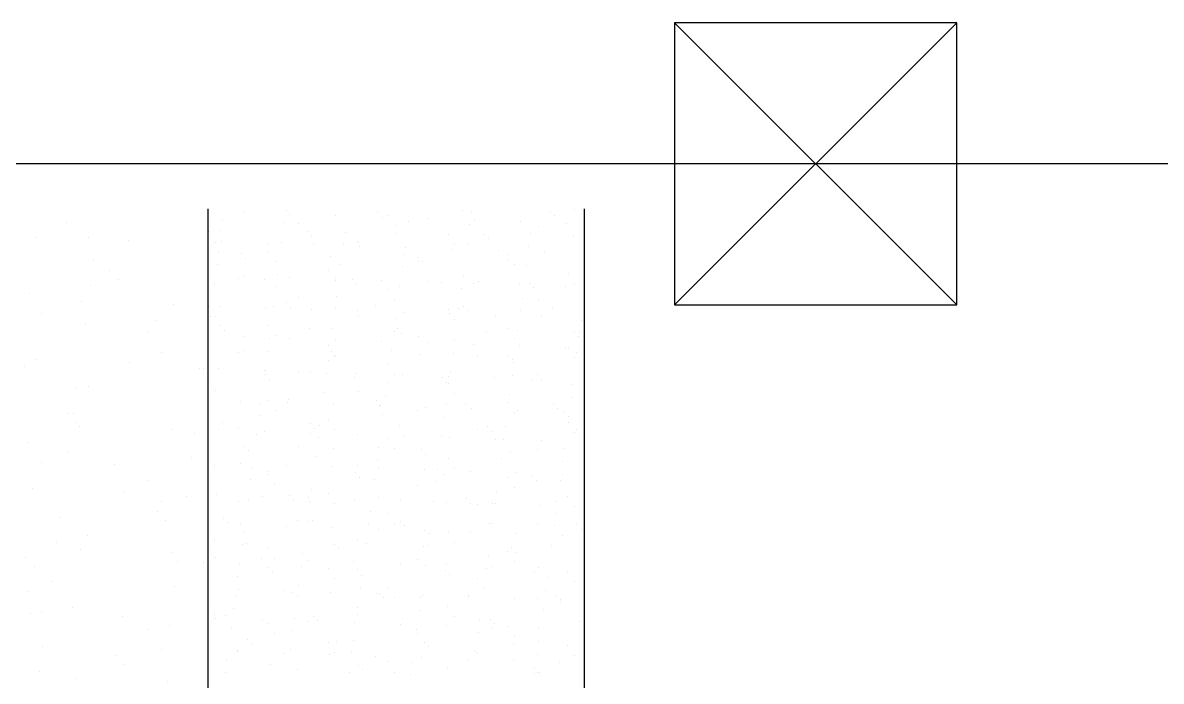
# Model space of a CAD drawing. Extents: x 33 to 1815, y -14679 to 245.
# Drawn here: x 36.064 to 37.273, y 10.142 to 10.842 of the extents above; entities that cross this region are included whole.
import ezdxf

# ---------------------------------------------------------------- set-up
doc = ezdxf.new("R2010")
doc.units = 0
doc.header["$MEASUREMENT"] = 0
for name, color, linetype in [('HACHURA', 1, 'CONTINUOUS'), ('LINVISTA', 13, 'CONTINUOUS'), ('PILAR', 5, 'CONTINUOUS'), ('VARANDA', 1, 'CONTINUOUS')]:
    doc.layers.add(name, color=color, linetype=linetype)

msp = doc.modelspace()

# ---------------------------------------------------------------- linework, layer by layer
at = {"layer": 'HACHURA', "ltscale": 0.35}
for p, q in [((36.6503, 10.6442), (36.6503, 10.6442)), ((36.6241, 10.6417), (36.6241, 10.6417)), ((36.6284, 10.637), (36.6284, 10.637)), ((36.6113, 10.6261), (36.6113, 10.6261)), ((36.6412, 10.6288), (36.6412, 10.6288)), ((36.6486, 10.6149), (36.6486, 10.6149)), ((36.6177, 10.5982), (36.6177, 10.5982)), ((36.6434, 10.5758), (36.6434, 10.5758)), ((36.6061, 10.5606), (36.6061, 10.5606)), ((36.6404, 10.5623), (36.6404, 10.5623)), ((36.6502, 10.5651), (36.6502, 10.5651)), ((36.6112, 10.547), (36.6112, 10.547)), ((36.6263, 10.5385), (36.6263, 10.5385)), ((36.6153, 10.5296), (36.6153, 10.5296)), ((36.657, 10.5259), (36.657, 10.5259)), ((36.6495, 10.5132), (36.6495, 10.5132)), ((36.6553, 10.5127), (36.6553, 10.5127)), ((36.6538, 10.5086), (36.6538, 10.5086)), ((36.6407, 10.4973), (36.6407, 10.4973)), ((36.6432, 10.4967), (36.6432, 10.4967)), ((36.6526, 10.492), (36.6526, 10.492)), ((36.6501, 10.486), (36.6501, 10.486)), ((36.611, 10.4679), (36.611, 10.4679)), ((36.6144, 10.4631), (36.6144, 10.4631)), ((36.648, 10.4575), (36.648, 10.4575)), ((36.6463, 10.4443), (36.6463, 10.4443)), ((36.6272, 10.4369), (36.6272, 10.4369)), ((36.6315, 10.4322), (36.6315, 10.4322)), ((36.6382, 10.4287), (36.6382, 10.4287)), ((36.6431, 10.4176), (36.6431, 10.4176)), ((36.6436, 10.4236), (36.6436, 10.4236)), ((36.6499, 10.4069), (36.6499, 10.4069)), ((36.6518, 10.4101), (36.6518, 10.4101)), ((36.6147, 10.3981), (36.6147, 10.3981)), ((36.6109, 10.3888), (36.6109, 10.3888)), ((36.639, 10.3891), (36.639, 10.3891)), ((36.6373, 10.3759), (36.6373, 10.3759)), ((36.6049, 10.3605), (36.6049, 10.3605)), ((36.6092, 10.3558), (36.6092, 10.3558)), ((36.6346, 10.3553), (36.6346, 10.3553)), ((36.6374, 10.3623), (36.6374, 10.3623)), ((36.6123, 10.3295), (36.6123, 10.3295)), ((36.6295, 10.3337), (36.6295, 10.3337)), ((36.6429, 10.3385), (36.6429, 10.3385)), ((36.63, 10.3208), (36.63, 10.3208)), ((36.6498, 10.3278), (36.6498, 10.3278)), ((36.6107, 10.3097), (36.6107, 10.3097)), ((36.6283, 10.3075), (36.6283, 10.3075)), ((36.6526, 10.3085), (36.6526, 10.3085)), ((36.6377, 10.2973), (36.6377, 10.2973)), ((36.6569, 10.3038), (36.6569, 10.3038)), ((36.6256, 10.2869), (36.6256, 10.2869)), ((36.6072, 10.2574), (36.6072, 10.2574)), ((36.6114, 10.263), (36.6114, 10.263)), ((36.6428, 10.2594), (36.6428, 10.2594)), ((36.6604, 10.2614), (36.6604, 10.2614)), ((36.621, 10.2524), (36.621, 10.2524)), ((36.6496, 10.2487), (36.6496, 10.2487)), ((36.6193, 10.2392), (36.6193, 10.2392)), ((36.6106, 10.2306), (36.6106, 10.2306)), ((36.6303, 10.2321), (36.6303, 10.2321)), ((36.6346, 10.2274), (36.6346, 10.2274)), ((36.6352, 10.2287), (36.6352, 10.2287)), ((36.6166, 10.2185), (36.6166, 10.2185)), ((36.6117, 10.1981), (36.6117, 10.1981)), ((36.6549, 10.2053), (36.6549, 10.2053)), ((36.612, 10.184), (36.612, 10.184)), ((36.6427, 10.1803), (36.6427, 10.1803)), ((36.6103, 10.1708), (36.6103, 10.1708)), ((36.6344, 10.1622), (36.6344, 10.1622)), ((36.6495, 10.1696), (36.6495, 10.1696)), ((36.6076, 10.1502), (36.6076, 10.1502)), ((36.608, 10.1558), (36.608, 10.1558)), ((36.6104, 10.1515), (36.6104, 10.1515)), ((36.6123, 10.1511), (36.6123, 10.1511))]:
    msp.add_line(p, q, dxfattribs=at)
at = {"layer": 'LINVISTA', "ltscale": 0.35}
msp.add_line((36.6604, 10.6445), (36.6604, 8.506), dxfattribs=at)
at = {"layer": 'PILAR'}
for p, q in [((36.7561, 10.8422), (37.0561, 10.5422)), ((36.7561, 10.5422), (37.0561, 10.8422)), ((37.0561, 10.8422), (36.7561, 10.8422)), ((36.7561, 10.8422), (36.7561, 10.5422)), ((37.0561, 10.5422), (37.0561, 10.8422)), ((36.7561, 10.5422), (37.0561, 10.5422))]:
    msp.add_line(p, q, dxfattribs=at)
at = {"layer": 'VARANDA'}
for p, q in [((44.0727, 10.6923), (33.3227, 10.6923)), ((36.2604, 10.6445), (36.2604, 8.506)), ((36.2765, 10.6325), (36.2765, 10.6325)), ((36.2987, 10.64), (36.2987, 10.64)), ((36.3436, 10.643), (36.3436, 10.643)), ((36.3476, 10.6384), (36.3476, 10.6384)), ((36.3965, 10.6368), (36.3965, 10.6368)), ((36.4407, 10.6404), (36.4407, 10.6404)), ((36.4455, 10.6352), (36.4455, 10.6352)), ((36.4526, 10.6373), (36.4526, 10.6373)), ((36.4944, 10.6336), (36.4944, 10.6336)), ((36.5309, 10.6426), (36.5309, 10.6426)), ((36.5407, 10.6411), (36.5407, 10.6411)), ((36.5434, 10.632), (36.5434, 10.632)), ((36.1101, 10.6297), (36.1101, 10.6297)), ((36.2616, 10.6198), (36.2616, 10.6198)), ((36.2732, 10.6218), (36.2732, 10.6218)), ((36.3419, 10.6298), (36.3419, 10.6298)), ((36.3567, 10.6291), (36.3567, 10.6291)), ((36.3664, 10.6208), (36.3664, 10.6208)), ((36.4063, 10.6196), (36.4063, 10.6196)), ((36.4594, 10.6266), (36.4594, 10.6266)), ((36.4735, 10.6306), (36.4735, 10.6306)), ((36.5389, 10.6279), (36.5389, 10.6279)), ((36.5923, 10.6304), (36.5923, 10.6304)), ((36.0782, 10.6143), (36.0782, 10.6143)), ((36.1336, 10.614), (36.1336, 10.614)), ((36.1761, 10.6111), (36.1761, 10.6111)), ((36.2684, 10.6091), (36.2684, 10.6091)), ((36.2751, 10.6094), (36.2751, 10.6094)), ((36.3241, 10.6078), (36.3241, 10.6078)), ((36.3392, 10.6091), (36.3392, 10.6091)), ((36.3707, 10.6161), (36.3707, 10.6161)), ((36.4204, 10.6086), (36.4204, 10.6086)), ((36.4609, 10.6183), (36.4609, 10.6183)), ((36.5162, 10.6168), (36.5162, 10.6168)), ((36.5541, 10.6174), (36.5541, 10.6174)), ((36.5584, 10.6127), (36.5584, 10.6127)), ((36.6034, 10.6177), (36.6034, 10.6177)), ((36.272, 10.598), (36.272, 10.598)), ((36.2964, 10.5965), (36.2964, 10.5965)), ((36.3252, 10.5993), (36.3252, 10.5993)), ((36.373, 10.6062), (36.373, 10.6062)), ((36.4046, 10.6063), (36.4046, 10.6063)), ((36.422, 10.6046), (36.422, 10.6046)), ((36.469, 10.5961), (36.469, 10.5961)), ((36.4709, 10.603), (36.4709, 10.603)), ((36.5199, 10.6014), (36.5199, 10.6014)), ((36.523, 10.6061), (36.523, 10.6061)), ((36.5362, 10.6072), (36.5362, 10.6072)), ((36.5688, 10.5998), (36.5688, 10.5998)), ((36.5798, 10.5963), (36.5798, 10.5963)), ((36.6016, 10.6044), (36.6016, 10.6044)), ((36.1393, 10.5897), (36.1393, 10.5897)), ((36.2702, 10.5848), (36.2702, 10.5848)), ((36.3007, 10.5919), (36.3007, 10.5919)), ((36.332, 10.5885), (36.332, 10.5885)), ((36.3909, 10.594), (36.3909, 10.594)), ((36.4019, 10.5857), (36.4019, 10.5857)), ((36.484, 10.5881), (36.484, 10.5881)), ((36.4841, 10.5931), (36.4841, 10.5931)), ((36.4884, 10.5884), (36.4884, 10.5884)), ((36.5786, 10.5906), (36.5786, 10.5906)), ((36.5866, 10.5856), (36.5866, 10.5856)), ((36.5989, 10.5838), (36.5989, 10.5838)), ((36.1564, 10.5792), (36.1564, 10.5792)), ((36.2978, 10.5735), (36.2978, 10.5735)), ((36.3346, 10.5746), (36.3346, 10.5746)), ((36.3467, 10.5719), (36.3467, 10.5719)), ((36.3888, 10.5787), (36.3888, 10.5787)), ((36.4673, 10.5829), (36.4673, 10.5829)), ((36.5317, 10.5727), (36.5317, 10.5727)), ((36.1358, 10.5633), (36.1358, 10.5633)), ((36.165, 10.5698), (36.165, 10.5698)), ((36.2675, 10.5641), (36.2675, 10.5641)), ((36.293, 10.5705), (36.293, 10.5705)), ((36.3209, 10.5698), (36.3209, 10.5698)), ((36.3329, 10.5614), (36.3329, 10.5614)), ((36.3956, 10.568), (36.3956, 10.568)), ((36.3957, 10.5703), (36.3957, 10.5703)), ((36.4141, 10.5688), (36.4141, 10.5688)), ((36.4184, 10.5641), (36.4184, 10.5641)), ((36.4446, 10.5687), (36.4446, 10.5687)), ((36.4645, 10.5623), (36.4645, 10.5623)), ((36.4936, 10.5671), (36.4936, 10.5671)), ((36.5086, 10.5663), (36.5086, 10.5663)), ((36.5299, 10.5595), (36.5299, 10.5595)), ((36.5425, 10.5655), (36.5425, 10.5655)), ((36.5476, 10.5675), (36.5476, 10.5675)), ((36.5915, 10.5639), (36.5915, 10.5639)), ((36.6018, 10.5653), (36.6018, 10.5653)), ((36.0705, 10.5544), (36.0705, 10.5544)), ((36.3566, 10.55), (36.3566, 10.55)), ((36.3973, 10.5512), (36.3973, 10.5512)), ((36.4524, 10.5582), (36.4524, 10.5582)), ((36.4592, 10.5475), (36.4592, 10.5475)), ((36.5944, 10.5493), (36.5944, 10.5493)), ((36.1259, 10.5456), (36.1259, 10.5456)), ((36.2237, 10.5424), (36.2237, 10.5424)), ((36.2615, 10.5407), (36.2615, 10.5407)), ((36.2727, 10.5408), (36.2727, 10.5408)), ((36.3216, 10.5392), (36.3216, 10.5392)), ((36.3302, 10.5407), (36.3302, 10.5407)), ((36.3441, 10.5445), (36.3441, 10.5445)), ((36.3484, 10.5398), (36.3484, 10.5398)), ((36.3706, 10.5376), (36.3706, 10.5376)), ((36.3956, 10.538), (36.3956, 10.538)), ((36.4195, 10.536), (36.4195, 10.536)), ((36.4386, 10.542), (36.4386, 10.542)), ((36.516, 10.5377), (36.516, 10.5377)), ((36.5272, 10.5388), (36.5272, 10.5388)), ((36.5318, 10.541), (36.5318, 10.541)), ((36.5361, 10.5363), (36.5361, 10.5363)), ((36.5926, 10.5361), (36.5926, 10.5361)), ((36.0842, 10.5329), (36.0842, 10.5329)), ((36.2055, 10.5256), (36.2055, 10.5256)), ((36.263, 10.5296), (36.263, 10.5296)), ((36.2683, 10.53), (36.2683, 10.53)), ((36.4202, 10.5295), (36.4202, 10.5295)), ((36.46, 10.5278), (36.46, 10.5278)), ((36.4684, 10.5344), (36.4684, 10.5344)), ((36.5174, 10.5328), (36.5174, 10.5328)), ((36.5229, 10.527), (36.5229, 10.527)), ((36.5663, 10.5312), (36.5663, 10.5312)), ((36.1304, 10.522), (36.1304, 10.522)), ((36.1977, 10.5133), (36.1977, 10.5133)), ((36.2612, 10.5164), (36.2612, 10.5164)), ((36.2741, 10.5202), (36.2741, 10.5202)), ((36.2784, 10.5155), (36.2784, 10.5155)), ((36.3251, 10.5202), (36.3251, 10.5202)), ((36.3686, 10.5177), (36.3686, 10.5177)), ((36.3929, 10.5173), (36.3929, 10.5173)), ((36.4583, 10.5145), (36.4583, 10.5145)), ((36.4618, 10.5167), (36.4618, 10.5167)), ((36.4661, 10.512), (36.4661, 10.512)), ((36.5563, 10.5142), (36.5563, 10.5142)), ((36.5796, 10.5172), (36.5796, 10.5172)), ((36.5899, 10.5154), (36.5899, 10.5154)), ((36.2981, 10.5085), (36.2981, 10.5085)), ((36.3256, 10.5062), (36.3256, 10.5062)), ((36.3319, 10.5095), (36.3319, 10.5095)), ((36.3471, 10.5069), (36.3471, 10.5069)), ((36.3887, 10.4996), (36.3887, 10.4996)), ((36.396, 10.5053), (36.396, 10.5053)), ((36.4449, 10.5037), (36.4449, 10.5037)), ((36.4838, 10.509), (36.4838, 10.509)), ((36.4939, 10.5021), (36.4939, 10.5021)), ((36.5227, 10.5043), (36.5227, 10.5043)), ((36.5428, 10.5005), (36.5428, 10.5005)), ((36.5865, 10.5065), (36.5865, 10.5065)), ((36.5918, 10.4989), (36.5918, 10.4989)), ((36.2114, 10.4919), (36.2114, 10.4919)), ((36.2929, 10.4914), (36.2929, 10.4914)), ((36.2986, 10.4934), (36.2986, 10.4934)), ((36.3239, 10.493), (36.3239, 10.493)), ((36.3918, 10.4924), (36.3918, 10.4924)), ((36.3955, 10.4889), (36.3955, 10.4889)), ((36.3961, 10.4877), (36.3961, 10.4877)), ((36.4555, 10.4939), (36.4555, 10.4939)), ((36.4863, 10.4899), (36.4863, 10.4899)), ((36.5209, 10.4911), (36.5209, 10.4911)), ((36.5474, 10.4884), (36.5474, 10.4884)), ((36.5795, 10.4889), (36.5795, 10.4889)), ((36.0655, 10.477), (36.0655, 10.477)), ((36.0788, 10.4843), (36.0788, 10.4843)), ((36.1767, 10.4811), (36.1767, 10.4811)), ((36.2518, 10.4751), (36.2518, 10.4751)), ((36.2558, 10.4751), (36.2558, 10.4751)), ((36.2718, 10.4743), (36.2718, 10.4743)), ((36.3883, 10.4828), (36.3883, 10.4828)), ((36.4523, 10.4791), (36.4523, 10.4791)), ((36.5838, 10.4843), (36.5838, 10.4843)), ((36.5854, 10.4809), (36.5854, 10.4809)), ((36.3208, 10.4727), (36.3208, 10.4727)), ((36.3212, 10.4724), (36.3212, 10.4724)), ((36.3218, 10.4681), (36.3218, 10.4681)), ((36.3261, 10.4634), (36.3261, 10.4634)), ((36.3565, 10.4709), (36.3565, 10.4709)), ((36.3697, 10.4711), (36.3697, 10.4711)), ((36.3866, 10.4696), (36.3866, 10.4696)), ((36.4164, 10.4656), (36.4164, 10.4656)), ((36.4187, 10.4695), (36.4187, 10.4695)), ((36.4591, 10.4684), (36.4591, 10.4684)), ((36.4676, 10.4679), (36.4676, 10.4679)), ((36.5095, 10.4646), (36.5095, 10.4646)), ((36.5165, 10.4663), (36.5165, 10.4663)), ((36.5182, 10.4705), (36.5182, 10.4705)), ((36.5655, 10.4647), (36.5655, 10.4647)), ((36.5836, 10.4677), (36.5836, 10.4677)), ((36.6041, 10.4622), (36.6041, 10.4622)), ((36.1213, 10.453), (36.1213, 10.453)), ((36.1333, 10.4558), (36.1333, 10.4558)), ((36.2613, 10.4616), (36.2613, 10.4616)), ((36.2681, 10.4509), (36.2681, 10.4509)), ((36.4201, 10.4504), (36.4201, 10.4504)), ((36.451, 10.4594), (36.451, 10.4594)), ((36.5138, 10.46), (36.5138, 10.46)), ((36.5159, 10.4586), (36.5159, 10.4586)), ((36.2956, 10.4399), (36.2956, 10.4399)), ((36.3249, 10.4411), (36.3249, 10.4411)), ((36.3446, 10.4383), (36.3446, 10.4383)), ((36.3464, 10.4413), (36.3464, 10.4413)), ((36.3839, 10.4489), (36.3839, 10.4489)), ((36.4395, 10.4404), (36.4395, 10.4404)), ((36.4493, 10.4462), (36.4493, 10.4462)), ((36.5227, 10.4479), (36.5227, 10.4479)), ((36.5795, 10.4381), (36.5795, 10.4381)), ((36.5809, 10.4471), (36.5809, 10.4471)), ((36.1118, 10.4265), (36.1118, 10.4265)), ((36.1178, 10.4265), (36.1178, 10.4265)), ((36.3166, 10.4379), (36.3166, 10.4379)), ((36.3318, 10.4304), (36.3318, 10.4304)), ((36.3935, 10.4367), (36.3935, 10.4367)), ((36.4425, 10.4351), (36.4425, 10.4351)), ((36.4438, 10.4357), (36.4438, 10.4357)), ((36.4837, 10.4299), (36.4837, 10.4299)), ((36.4914, 10.4335), (36.4914, 10.4335)), ((36.5137, 10.436), (36.5137, 10.436)), ((36.5341, 10.4379), (36.5341, 10.4379)), ((36.5404, 10.4319), (36.5404, 10.4319)), ((36.5863, 10.4274), (36.5863, 10.4274)), ((36.5893, 10.4303), (36.5893, 10.4303)), ((36.1204, 10.4171), (36.1204, 10.4171)), ((36.2764, 10.417), (36.2764, 10.417)), ((36.3149, 10.4246), (36.3149, 10.4246)), ((36.3695, 10.4161), (36.3695, 10.4161)), ((36.3793, 10.4144), (36.3793, 10.4144)), ((36.3885, 10.4205), (36.3885, 10.4205)), ((36.4465, 10.4255), (36.4465, 10.4255)), ((36.5119, 10.4228), (36.5119, 10.4228)), ((36.1242, 10.4126), (36.1242, 10.4126)), ((36.222, 10.4094), (36.222, 10.4094)), ((36.2467, 10.4061), (36.2467, 10.4061)), ((36.2721, 10.4093), (36.2721, 10.4093)), ((36.2927, 10.4123), (36.2927, 10.4123)), ((36.3122, 10.404), (36.3122, 10.404)), ((36.3211, 10.4077), (36.3211, 10.4077)), ((36.37, 10.4061), (36.37, 10.4061)), ((36.3738, 10.4114), (36.3738, 10.4114)), ((36.3954, 10.4098), (36.3954, 10.4098)), ((36.419, 10.4045), (36.419, 10.4045)), ((36.4641, 10.4136), (36.4641, 10.4136)), ((36.4679, 10.4029), (36.4679, 10.4029)), ((36.5092, 10.4021), (36.5092, 10.4021)), ((36.5473, 10.4093), (36.5473, 10.4093)), ((36.5572, 10.4126), (36.5572, 10.4126)), ((36.5615, 10.4079), (36.5615, 10.4079)), ((36.5764, 10.4126), (36.5764, 10.4126)), ((36.0702, 10.3962), (36.0702, 10.3962)), ((36.2995, 10.3918), (36.2995, 10.3918)), ((36.3563, 10.3918), (36.3563, 10.3918)), ((36.3776, 10.4012), (36.3776, 10.4012)), ((36.442, 10.391), (36.442, 10.391)), ((36.4521, 10.4), (36.4521, 10.4)), ((36.5168, 10.4013), (36.5168, 10.4013)), ((36.5658, 10.3997), (36.5658, 10.3997)), ((36.5746, 10.3993), (36.5746, 10.3993)), ((36.1124, 10.3852), (36.1124, 10.3852)), ((36.2432, 10.3797), (36.2432, 10.3797)), ((36.2612, 10.3825), (36.2612, 10.3825)), ((36.3038, 10.3871), (36.3038, 10.3871)), ((36.3749, 10.3806), (36.3749, 10.3806)), ((36.3941, 10.3893), (36.3941, 10.3893)), ((36.4403, 10.3778), (36.4403, 10.3778)), ((36.459, 10.3893), (36.459, 10.3893)), ((36.4872, 10.3883), (36.4872, 10.3883)), ((36.4915, 10.3836), (36.4915, 10.3836)), ((36.5157, 10.3795), (36.5157, 10.3795)), ((36.5719, 10.3787), (36.5719, 10.3787)), ((36.5818, 10.3858), (36.5818, 10.3858)), ((36.0839, 10.3747), (36.0839, 10.3747)), ((36.1609, 10.3729), (36.1609, 10.3729)), ((36.268, 10.3718), (36.268, 10.3718)), ((36.2948, 10.3735), (36.2948, 10.3735)), ((36.3076, 10.3695), (36.3076, 10.3695)), ((36.3437, 10.3719), (36.3437, 10.3719)), ((36.3927, 10.3703), (36.3927, 10.3703)), ((36.4199, 10.3713), (36.4199, 10.3713)), ((36.4416, 10.3687), (36.4416, 10.3687)), ((36.4906, 10.3671), (36.4906, 10.3671)), ((36.5047, 10.3676), (36.5047, 10.3676)), ((36.5226, 10.3688), (36.5226, 10.3688)), ((36.5395, 10.3655), (36.5395, 10.3655)), ((36.1974, 10.3551), (36.1974, 10.3551)), ((36.3059, 10.3563), (36.3059, 10.3563)), ((36.3241, 10.365), (36.3241, 10.365)), ((36.3248, 10.362), (36.3248, 10.362)), ((36.4172, 10.364), (36.4172, 10.364)), ((36.4215, 10.3593), (36.4215, 10.3593)), ((36.4375, 10.3572), (36.4375, 10.3572)), ((36.5029, 10.3544), (36.5029, 10.3544)), ((36.5118, 10.3615), (36.5118, 10.3615)), ((36.5793, 10.359), (36.5793, 10.359)), ((36.5884, 10.3639), (36.5884, 10.3639)), ((36.0739, 10.3471), (36.0739, 10.3471)), ((36.1718, 10.3439), (36.1718, 10.3439)), ((36.3316, 10.3513), (36.3316, 10.3513)), ((36.3703, 10.3461), (36.3703, 10.3461)), ((36.3884, 10.3414), (36.3884, 10.3414)), ((36.4835, 10.3508), (36.4835, 10.3508)), ((36.5674, 10.3442), (36.5674, 10.3442)), ((36.5862, 10.3483), (36.5862, 10.3483)), ((36.2111, 10.3337), (36.2111, 10.3337)), ((36.2378, 10.3384), (36.2378, 10.3384)), ((36.2697, 10.3407), (36.2697, 10.3407)), ((36.2926, 10.3332), (36.2926, 10.3332)), ((36.3032, 10.3356), (36.3032, 10.3356)), ((36.3186, 10.3391), (36.3186, 10.3391)), ((36.3472, 10.3397), (36.3472, 10.3397)), ((36.3515, 10.335), (36.3515, 10.335)), ((36.3676, 10.3375), (36.3676, 10.3375)), ((36.3686, 10.3328), (36.3686, 10.3328)), ((36.3952, 10.3307), (36.3952, 10.3307)), ((36.4165, 10.3359), (36.4165, 10.3359)), ((36.4418, 10.3372), (36.4418, 10.3372)), ((36.4654, 10.3343), (36.4654, 10.3343)), ((36.5002, 10.3337), (36.5002, 10.3337)), ((36.5144, 10.3327), (36.5144, 10.3327)), ((36.5349, 10.3362), (36.5349, 10.3362)), ((36.5392, 10.3315), (36.5392, 10.3315)), ((36.5471, 10.3303), (36.5471, 10.3303)), ((36.5633, 10.3311), (36.5633, 10.3311)), ((36.5656, 10.331), (36.5656, 10.331)), ((36.2072, 10.3224), (36.2072, 10.3224)), ((36.433, 10.3226), (36.433, 10.3226)), ((36.452, 10.3209), (36.452, 10.3209)), ((36.1033, 10.3162), (36.1033, 10.3162)), ((36.2158, 10.313), (36.2158, 10.313)), ((36.2772, 10.3154), (36.2772, 10.3154)), ((36.2815, 10.3107), (36.2815, 10.3107)), ((36.2951, 10.3085), (36.2951, 10.3085)), ((36.344, 10.3069), (36.344, 10.3069)), ((36.3562, 10.3127), (36.3562, 10.3127)), ((36.3659, 10.3122), (36.3659, 10.3122)), ((36.3718, 10.3129), (36.3718, 10.3129)), ((36.393, 10.3053), (36.393, 10.3053)), ((36.4313, 10.3094), (36.4313, 10.3094)), ((36.4588, 10.3102), (36.4588, 10.3102)), ((36.4649, 10.3119), (36.4649, 10.3119)), ((36.4692, 10.3073), (36.4692, 10.3073)), ((36.5595, 10.3094), (36.5595, 10.3094)), ((36.5629, 10.3103), (36.5629, 10.3103)), ((36.133, 10.2976), (36.133, 10.2976)), ((36.261, 10.3034), (36.261, 10.3034)), ((36.2986, 10.3011), (36.2986, 10.3011)), ((36.4419, 10.3037), (36.4419, 10.3037)), ((36.4909, 10.3021), (36.4909, 10.3021)), ((36.4957, 10.2992), (36.4957, 10.2992)), ((36.5156, 10.3004), (36.5156, 10.3004)), ((36.5398, 10.3005), (36.5398, 10.3005)), ((36.5888, 10.2989), (36.5888, 10.2989)), ((36.0998, 10.2898), (36.0998, 10.2898)), ((36.1248, 10.2827), (36.1248, 10.2827)), ((36.2679, 10.2927), (36.2679, 10.2927)), ((36.2969, 10.2879), (36.2969, 10.2879)), ((36.3018, 10.2886), (36.3018, 10.2886)), ((36.3246, 10.2829), (36.3246, 10.2829)), ((36.3949, 10.2876), (36.3949, 10.2876)), ((36.3992, 10.283), (36.3992, 10.283)), ((36.4198, 10.2922), (36.4198, 10.2922)), ((36.4285, 10.2888), (36.4285, 10.2888)), ((36.4895, 10.2852), (36.4895, 10.2852)), ((36.4939, 10.286), (36.4939, 10.286)), ((36.5224, 10.2897), (36.5224, 10.2897)), ((36.5826, 10.2842), (36.5826, 10.2842)), ((36.0672, 10.2738), (36.0672, 10.2738)), ((36.2227, 10.2795), (36.2227, 10.2795)), ((36.2287, 10.2694), (36.2287, 10.2694)), ((36.2563, 10.2688), (36.2563, 10.2688)), ((36.2688, 10.2742), (36.2688, 10.2742)), ((36.3178, 10.2726), (36.3178, 10.2726)), ((36.3315, 10.2722), (36.3315, 10.2722)), ((36.3613, 10.2777), (36.3613, 10.2777)), ((36.3667, 10.271), (36.3667, 10.271)), ((36.4156, 10.2694), (36.4156, 10.2694)), ((36.4834, 10.2717), (36.4834, 10.2717)), ((36.5584, 10.2758), (36.5584, 10.2758)), ((36.5792, 10.2799), (36.5792, 10.2799)), ((36.586, 10.2692), (36.586, 10.2692)), ((36.5869, 10.2795), (36.5869, 10.2795)), ((36.0758, 10.2644), (36.0758, 10.2644)), ((36.2602, 10.2566), (36.2602, 10.2566)), ((36.2942, 10.2672), (36.2942, 10.2672)), ((36.3249, 10.2633), (36.3249, 10.2633)), ((36.3292, 10.2587), (36.3292, 10.2587)), ((36.3596, 10.2645), (36.3596, 10.2645)), ((36.3882, 10.2624), (36.3882, 10.2624)), ((36.4195, 10.2609), (36.4195, 10.2609)), ((36.4646, 10.2678), (36.4646, 10.2678)), ((36.4912, 10.2654), (36.4912, 10.2654)), ((36.5126, 10.2599), (36.5126, 10.2599)), ((36.5135, 10.2662), (36.5135, 10.2662)), ((36.5566, 10.2626), (36.5566, 10.2626)), ((36.5625, 10.2646), (36.5625, 10.2646)), ((36.0944, 10.2485), (36.0944, 10.2485)), ((36.2924, 10.2541), (36.2924, 10.2541)), ((36.3951, 10.2516), (36.3951, 10.2516)), ((36.424, 10.2543), (36.424, 10.2543)), ((36.5169, 10.2552), (36.5169, 10.2552)), ((36.547, 10.2512), (36.547, 10.2512)), ((36.0699, 10.238), (36.0699, 10.238)), ((36.2252, 10.2429), (36.2252, 10.2429)), ((36.2896, 10.2327), (36.2896, 10.2327)), ((36.2926, 10.2399), (36.2926, 10.2399)), ((36.3416, 10.2383), (36.3416, 10.2383)), ((36.3495, 10.2366), (36.3495, 10.2366)), ((36.356, 10.2336), (36.356, 10.2336)), ((36.3569, 10.2438), (36.3569, 10.2438)), ((36.3905, 10.2367), (36.3905, 10.2367)), ((36.4223, 10.2411), (36.4223, 10.2411)), ((36.4395, 10.2351), (36.4395, 10.2351)), ((36.4426, 10.2356), (36.4426, 10.2356)), ((36.4518, 10.2418), (36.4518, 10.2418)), ((36.4884, 10.2335), (36.4884, 10.2335)), ((36.5372, 10.2331), (36.5372, 10.2331)), ((36.5539, 10.2419), (36.5539, 10.2419)), ((36.1163, 10.2202), (36.1163, 10.2202)), ((36.2609, 10.2243), (36.2609, 10.2243)), ((36.4195, 10.2204), (36.4195, 10.2204)), ((36.4469, 10.2309), (36.4469, 10.2309)), ((36.4587, 10.2311), (36.4587, 10.2311)), ((36.4867, 10.2309), (36.4867, 10.2309)), ((36.5155, 10.2213), (36.5155, 10.2213)), ((36.5373, 10.2319), (36.5373, 10.2319)), ((36.5863, 10.2303), (36.5863, 10.2303)), ((36.0722, 10.2141), (36.0722, 10.2141)), ((36.0836, 10.2165), (36.0836, 10.2165)), ((36.1701, 10.2109), (36.1701, 10.2109)), ((36.2677, 10.2136), (36.2677, 10.2136)), ((36.2691, 10.2093), (36.2691, 10.2093)), ((36.2795, 10.2123), (36.2795, 10.2123)), ((36.2879, 10.2195), (36.2879, 10.2195)), ((36.3523, 10.2093), (36.3523, 10.2093)), ((36.3726, 10.2113), (36.3726, 10.2113)), ((36.4196, 10.2131), (36.4196, 10.2131)), ((36.4672, 10.2088), (36.4672, 10.2088)), ((36.4849, 10.2176), (36.4849, 10.2176)), ((36.5223, 10.2106), (36.5223, 10.2106)), ((36.1971, 10.1969), (36.1971, 10.1969)), ((36.2198, 10.2016), (36.2198, 10.2016)), ((36.2852, 10.1989), (36.2852, 10.1989)), ((36.3181, 10.2077), (36.3181, 10.2077)), ((36.3245, 10.2038), (36.3245, 10.2038)), ((36.3506, 10.1961), (36.3506, 10.1961)), ((36.367, 10.2061), (36.367, 10.2061)), ((36.3769, 10.2066), (36.3769, 10.2066)), ((36.416, 10.2045), (36.416, 10.2045)), ((36.4649, 10.2029), (36.4649, 10.2029)), ((36.4822, 10.197), (36.4822, 10.197)), ((36.5138, 10.2013), (36.5138, 10.2013)), ((36.5494, 10.2074), (36.5494, 10.2074)), ((36.5603, 10.2078), (36.5603, 10.2078)), ((36.5628, 10.1997), (36.5628, 10.1997)), ((36.5646, 10.2031), (36.5646, 10.2031)), ((36.5791, 10.2008), (36.5791, 10.2008)), ((36.3026, 10.187), (36.3026, 10.187)), ((36.3313, 10.1931), (36.3313, 10.1931)), ((36.3972, 10.1845), (36.3972, 10.1845)), ((36.415, 10.1859), (36.415, 10.1859)), ((36.4832, 10.1926), (36.4832, 10.1926)), ((36.5476, 10.1942), (36.5476, 10.1942)), ((36.5859, 10.1901), (36.5859, 10.1901)), ((36.0853, 10.1795), (36.0853, 10.1795)), ((36.2108, 10.1755), (36.2108, 10.1755)), ((36.2918, 10.1734), (36.2918, 10.1734)), ((36.2923, 10.175), (36.2923, 10.175)), ((36.3069, 10.1823), (36.3069, 10.1823)), ((36.3479, 10.1755), (36.3479, 10.1755)), ((36.3881, 10.1833), (36.3881, 10.1833)), ((36.3949, 10.1725), (36.3949, 10.1725)), ((36.4133, 10.1727), (36.4133, 10.1727)), ((36.4903, 10.1835), (36.4903, 10.1835)), ((36.4946, 10.1788), (36.4946, 10.1788)), ((36.5449, 10.1736), (36.5449, 10.1736)), ((36.5468, 10.1721), (36.5468, 10.1721)), ((36.5849, 10.181), (36.5849, 10.181)), ((36.1626, 10.1696), (36.1626, 10.1696)), ((36.1712, 10.1603), (36.1712, 10.1603)), ((36.2806, 10.1644), (36.2806, 10.1644)), ((36.3272, 10.1602), (36.3272, 10.1602)), ((36.3407, 10.1718), (36.3407, 10.1718)), ((36.3897, 10.1702), (36.3897, 10.1702)), ((36.4386, 10.1686), (36.4386, 10.1686)), ((36.4517, 10.1627), (36.4517, 10.1627)), ((36.4777, 10.1625), (36.4777, 10.1625)), ((36.4876, 10.167), (36.4876, 10.167)), ((36.5365, 10.1654), (36.5365, 10.1654)), ((36.5854, 10.1638), (36.5854, 10.1638)), ((36.0818, 10.153), (36.0818, 10.153)), ((36.2789, 10.1512), (36.2789, 10.1512)), ((36.3559, 10.1545), (36.3559, 10.1545)), ((36.4105, 10.152), (36.4105, 10.152)), ((36.4203, 10.1592), (36.4203, 10.1592)), ((36.4246, 10.1545), (36.4246, 10.1545)), ((36.4585, 10.152), (36.4585, 10.152)), ((36.4759, 10.1493), (36.4759, 10.1493)), ((36.5149, 10.1567), (36.5149, 10.1567)), ((36.1198, 10.1454), (36.1198, 10.1454)), ((36.2177, 10.1422), (36.2177, 10.1422)), ((36.2607, 10.1452), (36.2607, 10.1452))]:
    msp.add_line(p, q, dxfattribs=at)

doc.saveas('drawing.dxf')
